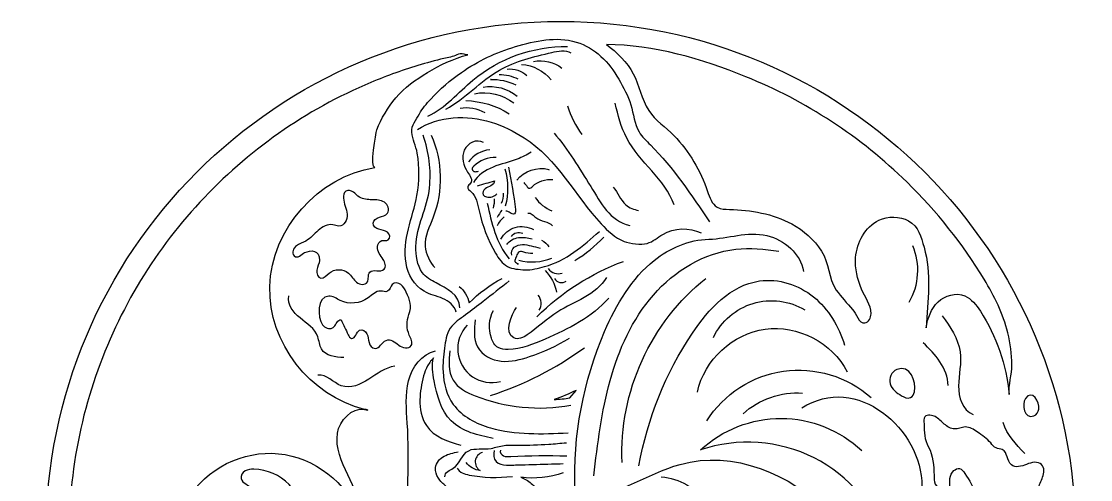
# Model space of a CAD drawing. Extents: x -16.5 to 33.6, y -23.1 to 38.3.
# Drawn here: x -16.5 to 33.6, y 16.8 to 38.3 of the extents above; entities that cross this region are included whole.
import ezdxf

# ---------------------------------------------------------------- set-up
doc = ezdxf.new("R2010")
doc.units = 0
doc.layers.add('LAYER_1', color=7, linetype='CONTINUOUS')

msp = doc.modelspace()

# ---------------------------------------------------------------- linework, layer by layer
at = {"layer": 'LAYER_1', "color": 7}
for points, knots in [([(32.986, 1.641), (32.737, 1.719), (32.465, 1.641), (32.228, 1.531), (31.991, 1.422), (31.766, 1.279), (31.512, 1.218), (31.263, 1.159), (30.994, 1.183), (30.76, 1.287), (30.63, 1.345), (30.51, 1.426), (30.376, 1.474), (30.183, 1.543), (29.977, 1.535), (29.778, 1.498), (29.625, 1.469), (29.431, 1.358), (29.282, 1.372), (29.284, 1.42), (29.307, 1.471), (29.338, 1.52), (29.395, 1.611), (29.48, 1.701), (29.526, 1.774), (29.664, 1.995), (29.79, 2.224), (29.916, 2.452), (30.17, 2.908), (30.408, 3.373), (30.631, 3.846), (31.081, 4.798), (31.468, 5.779), (31.789, 6.782), (32.447, 8.84), (32.824, 10.986), (32.912, 13.145), (32.925, 13.478), (32.932, 13.812), (32.932, 14.145), (32.932, 27.48), (22.122, 38.289), (8.788, 38.289), (-4.547, 38.289), (-15.357, 27.48), (-15.357, 14.145), (-15.357, 13.306), (-15.314, 12.467), (-15.228, 11.632), (-14.945, 8.9), (-14.192, 6.221), (-13.007, 3.742), (-12.428, 2.532), (-11.748, 1.37), (-10.976, 0.272), (-10.592, -0.274), (-10.185, -0.804), (-9.757, -1.316), (-9.654, -1.441), (-9.555, -1.546), (-9.495, -1.692), (-9.417, -1.882), (-9.452, -1.926), (-9.612, -2.058), (-9.858, -2.262), (-10.165, -2.383), (-10.477, -2.442), (-10.882, -2.519), (-11.297, -2.499), (-11.709, -2.479), (-12.205, -2.454), (-12.702, -2.429), (-13.199, -2.405), (-13.433, -2.393), (-13.674, -2.383), (-13.894, -2.461), (-14.265, -2.594), (-14.524, -2.959), (-14.905, -3.058), (-15.148, -3.12), (-15.403, -3.065), (-15.652, -3.035), (-15.828, -3.014), (-16.018, -3.005), (-16.187, -3.065), (-16.196, -3.069), (-16.506, -3.224), (-16.506, -3.174), (-16.506, -3.315), (-16.506, -23.146), (-16.506, -23.146), (-16.506, -23.146), (33.635, -23.146), (33.635, -23.146), (33.635, -23.146), (33.635, 1.467), (33.635, 1.505), (33.635, 1.405), (33.013, 1.633), (32.986, 1.641)], [0, 0, 0, 0, 1, 1, 1, 2, 2, 2, 3, 3, 3, 4, 4, 4, 5, 5, 5, 6, 6, 6, 7, 7, 7, 8, 8, 8, 9, 9, 9, 10, 10, 10, 11, 11, 11, 12, 12, 12, 13, 13, 13, 14, 14, 14, 15, 15, 15, 16, 16, 16, 17, 17, 17, 18, 18, 18, 19, 19, 19, 20, 20, 20, 21, 21, 21, 22, 22, 22, 23, 23, 23, 24, 24, 24, 25, 25, 25, 26, 26, 26, 27, 27, 27, 28, 28, 28, 29, 29, 29, 30, 30, 30, 31, 31, 31, 32, 32, 32, 33, 33, 33, 33]), ([(3.884, 24.665), (3.814, 24.968), (3.535, 25.178), (3.249, 25.301), (2.964, 25.423), (2.653, 25.487), (2.383, 25.642), (1.914, 25.91), (1.625, 26.427), (1.531, 26.959), (1.438, 27.491), (1.518, 28.039), (1.645, 28.564), (1.772, 29.089), (1.946, 29.603), (2.045, 30.134), (2.166, 30.786), (2.169, 31.46), (2.059, 32.114), (2.004, 32.437), (1.828, 32.779), (1.8, 33.096), (1.772, 33.409), (2.025, 33.691), (2.161, 33.95), (2.299, 34.212), (2.493, 34.431), (2.695, 34.65), (3.124, 35.117), (3.605, 35.534), (4.126, 35.896), (4.9, 36.434), (5.762, 36.847), (6.668, 37.109), (7.589, 37.376), (8.564, 37.602), (9.517, 37.321), (10.383, 37.065), (11.066, 36.371), (11.505, 35.581), (11.717, 35.2), (11.962, 34.799), (12.079, 34.378), (12.198, 33.953), (12.234, 33.497), (12.465, 33.111), (12.603, 32.879), (12.802, 32.692), (12.993, 32.501), (14.066, 31.426), (14.927, 30.162), (15.76, 28.892)], [0, 0, 0, 0, 1, 1, 1, 2, 2, 2, 3, 3, 3, 4, 4, 4, 5, 5, 5, 6, 6, 6, 7, 7, 7, 8, 8, 8, 9, 9, 9, 10, 10, 10, 11, 11, 11, 12, 12, 12, 13, 13, 13, 14, 14, 14, 15, 15, 15, 16, 16, 16, 17, 17, 17, 17]), ([(2.554, 33.85), (3.376, 34.229), (3.973, 34.958), (4.67, 35.538), (5.902, 36.562), (7.505, 37.13), (9.107, 37.111)], [0, 0, 0, 0, 1, 1, 1, 2, 2, 2, 2]), ([(22.89, 25.741), (23.051, 25.352), (23.339, 25.031), (23.34, 24.591), (23.341, 24.402), (23.229, 24.197), (23.044, 24.159), (22.779, 24.105), (22.621, 24.624), (22.475, 24.793), (22.215, 25.091), (21.928, 25.368), (21.709, 25.7), (21.324, 26.285), (21.387, 26.951), (21.015, 27.528), (20.67, 28.062), (20.177, 28.495), (19.621, 28.798), (18.735, 29.28), (17.709, 29.452), (16.7, 29.478), (16.503, 29.483), (16.296, 29.486), (16.125, 29.584), (15.868, 29.731), (15.768, 30.044), (15.671, 30.325), (15.341, 31.285), (14.811, 32.202), (14.104, 32.934), (13.713, 33.34), (13.226, 33.623), (12.912, 34.115), (12.573, 34.646), (12.478, 35.285), (12.188, 35.839), (11.917, 36.358), (11.409, 36.867), (10.933, 37.2), (13.135, 37.212), (15.431, 36.517), (17.461, 35.699), (20.275, 34.566), (22.858, 32.874), (25.026, 30.753), (26.415, 29.395), (27.632, 27.863), (28.643, 26.204), (29.132, 25.4), (29.529, 24.61), (29.754, 23.691), (29.874, 23.201), (29.938, 22.698), (29.944, 22.194), (29.951, 21.749), (29.775, 21.238), (29.817, 20.81), (29.682, 22.191), (29.214, 23.538), (28.464, 24.705), (28.276, 24.997), (28.054, 25.292), (27.733, 25.427), (27.317, 25.602), (26.811, 25.453), (26.484, 25.141), (26.157, 24.829), (25.987, 24.382), (25.919, 23.935), (25.994, 25.185), (26.183, 26.481), (25.823, 27.706), (25.68, 28.19), (25.571, 28.692), (25.097, 28.943), (24.675, 29.167), (24.137, 29.179), (23.707, 28.97), (23.059, 28.657), (22.668, 27.939), (22.617, 27.221), (22.581, 26.714), (22.696, 26.208), (22.89, 25.741)], [0, 0, 0, 0, 1, 1, 1, 2, 2, 2, 3, 3, 3, 4, 4, 4, 5, 5, 5, 6, 6, 6, 7, 7, 7, 8, 8, 8, 9, 9, 9, 10, 10, 10, 11, 11, 11, 12, 12, 12, 13, 13, 13, 14, 14, 14, 15, 15, 15, 16, 16, 16, 17, 17, 17, 18, 18, 18, 19, 19, 19, 20, 20, 20, 21, 21, 21, 22, 22, 22, 23, 23, 23, 24, 24, 24, 25, 25, 25, 26, 26, 26, 27, 27, 27, 28, 28, 28, 28]), ([(1.051, 34.703), (0.704, 34.268), (0.354, 33.731), (0.163, 33.206), (0.113, 33.067), (-0.168, 31.405), (0.067, 31.441), (-2.592, 31.03), (-4.777, 28.553), (-4.855, 25.864), (-4.931, 23.226), (-2.968, 20.735), (-0.41, 20.109), (-0.36, 20.102), (-0.31, 20.091), (-0.261, 20.075), (-0.311, 20.085), (-0.36, 20.097), (-0.41, 20.109), (-1.007, 20.191), (-1.591, 19.608), (-1.684, 18.987), (-1.784, 18.314), (-1.49, 17.652), (-1.197, 17.038), (-0.904, 16.424), (-0.596, 15.772), (-0.668, 15.096), (-1.24, 16.676), (-2.769, 17.866), (-4.441, 18.031), (-6.114, 18.197), (-7.846, 17.331), (-8.717, 15.893), (-9.585, 14.46), (-9.545, 12.562), (-8.655, 11.149), (-9.001, 11.54), (-9.115, 12.044), (-9.479, 12.444), (-9.854, 12.856), (-10.295, 13.211), (-10.775, 13.493), (-11.059, 13.66), (-11.434, 13.797), (-11.698, 13.601), (-11.866, 13.476), (-11.928, 13.256), (-11.964, 13.05), (-12.051, 12.55), (-12.043, 12.034), (-11.948, 11.536), (-11.9, 11.287), (-11.829, 11.043), (-11.74, 10.805), (-11.718, 10.747), (-11.56, 10.22), (-11.568, 10.222), (-11.712, 10.256), (-11.747, 10.397), (-11.871, 10.438), (-11.988, 10.476), (-12.158, 10.407), (-12.24, 10.324), (-12.406, 10.157), (-12.383, 9.886), (-12.348, 9.652), (-12.212, 8.736), (-12.077, 7.819), (-11.941, 6.902), (-12.128, 6.946), (-12.316, 6.99), (-12.504, 7.034), (-12.588, 6.457), (-12.563, 5.864), (-12.432, 5.296), (-13.46, 6.303), (-13.493, 7.973), (-13.789, 9.314), (-14.138, 10.899), (-14.277, 12.524), (-14.277, 14.145), (-14.277, 14.784), (-14.251, 15.422), (-14.199, 16.059), (-14.059, 17.756), (-13.732, 19.437), (-13.222, 21.062), (-12.725, 22.646), (-12.055, 24.175), (-11.228, 25.614), (-10.411, 27.037), (-9.442, 28.372), (-8.343, 29.59), (-7.246, 30.806), (-6.02, 31.905), (-4.693, 32.862), (-3.356, 33.827), (-1.916, 34.648), (-0.404, 35.305), (0.36, 35.638), (1.143, 35.929), (1.939, 36.176), (2.341, 36.301), (2.746, 36.415), (3.154, 36.517), (3.357, 36.568), (3.574, 36.597), (3.772, 36.663), (3.876, 36.697), (3.96, 36.755), (4.073, 36.77), (4.173, 36.783), (4.347, 36.707), (4.425, 36.73), (3.761, 36.534), (3.123, 36.251), (2.533, 35.891), (1.986, 35.557), (1.456, 35.211), (1.051, 34.703)], [0, 0, 0, 0, 1, 1, 1, 2, 2, 2, 3, 3, 3, 4, 4, 4, 5, 5, 5, 6, 6, 6, 7, 7, 7, 8, 8, 8, 9, 9, 9, 10, 10, 10, 11, 11, 11, 12, 12, 12, 13, 13, 13, 14, 14, 14, 15, 15, 15, 16, 16, 16, 17, 17, 17, 18, 18, 18, 19, 19, 19, 20, 20, 20, 21, 21, 21, 22, 22, 22, 23, 23, 23, 24, 24, 24, 25, 25, 25, 26, 26, 26, 27, 27, 27, 28, 28, 28, 29, 29, 29, 30, 30, 30, 31, 31, 31, 32, 32, 32, 33, 33, 33, 34, 34, 34, 35, 35, 35, 36, 36, 36, 37, 37, 37, 38, 38, 38, 39, 39, 39, 40, 40, 40, 40]), ([(3.402, 34.175), (4.312, 34.679), (5.016, 35.496), (5.92, 36.011), (6.67, 36.438), (7.524, 36.638), (8.365, 36.832), (8.664, 36.901), (8.998, 36.966), (9.262, 36.811)], [0, 0, 0, 0, 1, 1, 1, 2, 2, 2, 3, 3, 3, 3]), ([(5.549, 35.557), (5.532, 35.561), (5.515, 35.565), (5.498, 35.569), (5.904, 35.581), (6.313, 35.493), (6.679, 35.314)], [0, 0, 0, 0, 1, 1, 1, 2, 2, 2, 2]), ([(14.101, 29.686), (13.681, 30.902), (12.48, 31.681), (11.882, 32.82), (11.614, 33.329), (11.476, 33.894), (11.34, 34.453)], [0, 0, 0, 0, 1, 1, 1, 2, 2, 2, 2]), ([(2.069, 33.219), (3.071, 33.867), (4.377, 33.921), (5.518, 33.57), (6.068, 33.401), (6.587, 33.144), (7.072, 32.836), (8.632, 31.844), (9.451, 30.113), (10.686, 28.797), (10.989, 28.475), (11.333, 28.139), (11.754, 27.979), (12.048, 27.867), (12.545, 27.802), (12.841, 27.888), (13.112, 27.966), (13.33, 28.164), (13.574, 28.307), (14.115, 28.622), (14.813, 28.649), (15.377, 28.376)], [0, 0, 0, 0, 1, 1, 1, 2, 2, 2, 3, 3, 3, 4, 4, 4, 5, 5, 5, 6, 6, 6, 7, 7, 7, 7]), ([(4.063, 24.859), (4.045, 25.496), (3.436, 25.774), (2.95, 26.035), (2.709, 26.163), (2.454, 26.29), (2.296, 26.516), (2.051, 26.865), (1.981, 27.329), (1.991, 27.746), (2.014, 28.699), (2.538, 29.549), (2.633, 30.489), (2.716, 31.32), (2.612, 32.165), (2.337, 32.953)], [0, 0, 0, 0, 1, 1, 1, 2, 2, 2, 3, 3, 3, 4, 4, 4, 5, 5, 5, 5]), ([(2.713, 32.962), (3.241, 31.757), (3.276, 30.344), (2.808, 29.114), (2.64, 28.674), (2.394, 28.227), (2.431, 27.74), (2.456, 27.427), (2.655, 26.956), (2.888, 26.75)], [0, 0, 0, 0, 1, 1, 1, 2, 2, 2, 3, 3, 3, 3]), ([(5.167, 32.62), (4.847, 32.794), (4.413, 32.59), (4.266, 32.257), (4.119, 31.925), (4.213, 31.523), (4.422, 31.225), (4.533, 31.066), (4.68, 30.856), (4.561, 30.702), (4.518, 30.646), (4.444, 30.609), (4.428, 30.54), (4.407, 30.448), (4.502, 30.376), (4.573, 30.314), (4.823, 30.096), (4.885, 29.741), (4.956, 29.417), (5.109, 28.718), (5.372, 28.043), (5.733, 27.424), (5.874, 27.181), (6.041, 26.937), (6.289, 26.805), (6.528, 26.677), (6.843, 26.664), (7.108, 26.648), (7.404, 26.631), (7.741, 26.722), (8.024, 26.799), (9.032, 27.077), (9.845, 27.755), (10.598, 28.449)], [0, 0, 0, 0, 1, 1, 1, 2, 2, 2, 3, 3, 3, 4, 4, 4, 5, 5, 5, 6, 6, 6, 7, 7, 7, 8, 8, 8, 9, 9, 9, 10, 10, 10, 11, 11, 11, 11]), ([(8.473, 33.055), (9.138, 32.289), (9.656, 31.412), (10.192, 30.555), (10.674, 29.786), (11.06, 28.945), (12.033, 28.732)], [0, 0, 0, 0, 1, 1, 1, 2, 2, 2, 2]), ([(7.405, 32.166), (7.196, 32.033), (6.974, 31.922), (6.744, 31.834), (6.373, 31.692), (5.98, 31.612), (5.612, 31.463), (5.243, 31.315), (4.887, 31.084), (4.702, 30.733)], [0, 0, 0, 0, 1, 1, 1, 2, 2, 2, 3, 3, 3, 3]), ([(5.763, 31.91), (5.375, 31.925), (4.984, 31.774), (4.708, 31.501), (4.669, 31.462), (4.629, 31.414), (4.634, 31.359), (4.639, 31.3), (4.697, 31.257), (4.755, 31.248), (4.814, 31.239), (4.873, 31.255), (4.93, 31.272)], [0, 0, 0, 0, 1, 1, 1, 2, 2, 2, 3, 3, 3, 4, 4, 4, 4]), ([(6.343, 31.454), (6.47, 30.797), (6.578, 30.137), (6.667, 29.474), (6.677, 29.402), (6.68, 29.314), (6.619, 29.274), (6.555, 29.232), (6.471, 29.276), (6.411, 29.322), (6.35, 29.368), (6.276, 29.421), (6.205, 29.394)], [0, 0, 0, 0, 1, 1, 1, 2, 2, 2, 3, 3, 3, 4, 4, 4, 4]), ([(6.726, 30.852), (7.074, 31.287), (7.684, 31.492), (8.224, 31.355), (8.225, 31.351), (8.23, 31.321), (8.231, 31.317)], [0, 0, 0, 0, 1, 1, 1, 2, 2, 2, 2]), ([(4.879, 30.583), (5.149, 30.662), (5.418, 30.741), (5.687, 30.82), (5.682, 30.718), (5.597, 30.637), (5.508, 30.587), (5.419, 30.537), (5.318, 30.505), (5.239, 30.44), (5.159, 30.375), (5.106, 30.26), (5.154, 30.169), (5.184, 30.112), (5.246, 30.079), (5.308, 30.062), (5.482, 30.014), (5.679, 30.075), (5.796, 30.211)], [0, 0, 0, 0, 1, 1, 1, 2, 2, 2, 3, 3, 3, 4, 4, 4, 5, 5, 5, 6, 6, 6, 6]), ([(7.049, 30.747), (7.105, 30.678), (7.161, 30.61), (7.216, 30.541), (7.237, 30.515), (7.26, 30.488), (7.292, 30.478), (7.355, 30.458), (7.415, 30.511), (7.463, 30.557), (7.716, 30.794), (8.073, 30.915), (8.418, 30.882)], [0, 0, 0, 0, 1, 1, 1, 2, 2, 2, 3, 3, 3, 4, 4, 4, 4]), ([(-3.228, 27.453), (-3.366, 27.388), (-3.538, 27.142), (-3.717, 27.305), (-3.868, 27.441), (-3.738, 27.68), (-3.609, 27.776), (-3.477, 27.876), (-3.311, 27.918), (-3.166, 27.998), (-2.942, 28.122), (-2.777, 28.327), (-2.586, 28.497), (-2.394, 28.666), (-2.144, 28.807), (-1.893, 28.756), (-1.803, 28.738), (-1.716, 28.695), (-1.623, 28.693), (-1.366, 28.687), (-1.211, 28.997), (-1.232, 29.254), (-1.254, 29.511), (-1.381, 29.749), (-1.405, 30.005), (-1.417, 30.129), (-1.393, 30.272), (-1.289, 30.338), (-1.183, 30.406), (-1.04, 30.365), (-0.938, 30.292), (-0.836, 30.219), (-0.755, 30.117), (-0.649, 30.05), (-0.48, 29.943), (-0.268, 29.937), (-0.067, 29.933), (0.134, 29.93), (0.346, 29.923), (0.515, 29.816), (0.685, 29.709), (0.783, 29.462), (0.664, 29.301), (0.578, 29.184), (0.421, 29.154), (0.282, 29.112), (0.144, 29.07), (-0.009, 28.979), (-0.015, 28.834), (-0.021, 28.692), (0.122, 28.587), (0.258, 28.545), (0.395, 28.504), (0.546, 28.493), (0.662, 28.41), (0.777, 28.326), (0.821, 28.123), (0.698, 28.05), (0.61, 27.998), (0.496, 28.044), (0.396, 28.019), (0.275, 27.989), (0.201, 27.858), (0.197, 27.733), (0.189, 27.508), (0.339, 27.318), (0.454, 27.138), (0.544, 26.996), (0.623, 26.796), (0.506, 26.675), (0.339, 26.502), (-0.017, 26.714), (-0.172, 26.531), (-0.274, 26.412), (-0.2, 26.217), (-0.278, 26.082), (-0.374, 25.915), (-0.635, 25.944), (-0.783, 26.065), (-0.932, 26.187), (-1.022, 26.368), (-1.168, 26.493), (-1.418, 26.708), (-1.828, 26.706), (-2.077, 26.489), (-2.193, 26.388), (-2.305, 26.237), (-2.457, 26.26), (-2.612, 26.284), (-2.675, 26.481), (-2.648, 26.635), (-2.62, 26.789), (-2.537, 26.931), (-2.529, 27.087), (-2.502, 27.589), (-2.931, 27.593), (-3.228, 27.453)], [0, 0, 0, 0, 1, 1, 1, 2, 2, 2, 3, 3, 3, 4, 4, 4, 5, 5, 5, 6, 6, 6, 7, 7, 7, 8, 8, 8, 9, 9, 9, 10, 10, 10, 11, 11, 11, 12, 12, 12, 13, 13, 13, 14, 14, 14, 15, 15, 15, 16, 16, 16, 17, 17, 17, 18, 18, 18, 19, 19, 19, 20, 20, 20, 21, 21, 21, 22, 22, 22, 23, 23, 23, 24, 24, 24, 25, 25, 25, 26, 26, 26, 27, 27, 27, 28, 28, 28, 29, 29, 29, 30, 30, 30, 31, 31, 31, 32, 32, 32, 32]), ([(11.244, 30.516), (11.494, 30.281), (11.563, 29.926), (11.835, 29.699), (12.006, 29.556), (12.218, 29.463), (12.439, 29.435)], [0, 0, 0, 0, 1, 1, 1, 2, 2, 2, 2]), ([(7.244, 29.309), (7.318, 29.321), (7.392, 29.287), (7.451, 29.242), (7.51, 29.196), (7.559, 29.139), (7.617, 29.093), (7.85, 28.912), (8.208, 28.929), (8.405, 28.71)], [0, 0, 0, 0, 1, 1, 1, 2, 2, 2, 3, 3, 3, 3]), ([(5.977, 28.081), (6.115, 28.344), (6.363, 28.548), (6.648, 28.632), (6.933, 28.716), (7.252, 28.68), (7.511, 28.533)], [0, 0, 0, 0, 1, 1, 1, 2, 2, 2, 2]), ([(6.266, 27.838), (6.378, 28.024), (6.593, 28.129), (6.808, 28.157), (7.024, 28.185), (7.241, 28.148), (7.455, 28.107)], [0, 0, 0, 0, 1, 1, 1, 2, 2, 2, 2]), ([(9.451, 16.34), (9.363, 18.881), (9.845, 21.441), (10.847, 23.764), (11.392, 25.026), (12.113, 26.247), (13.173, 27.092), (13.889, 27.662), (14.803, 28.063), (15.728, 28.082), (16.641, 28.1), (17.515, 28.475), (18.453, 28.251), (19.279, 28.054), (20.039, 27.411), (20.172, 26.572)], [0, 0, 0, 0, 1, 1, 1, 2, 2, 2, 3, 3, 3, 4, 4, 4, 5, 5, 5, 5]), ([(6.495, 27.331), (6.449, 27.461), (6.505, 27.613), (6.608, 27.704), (6.712, 27.795), (6.854, 27.831), (6.992, 27.832), (7.13, 27.833), (7.266, 27.8), (7.4, 27.768), (7.54, 27.735), (7.68, 27.702), (7.82, 27.668)], [0, 0, 0, 0, 1, 1, 1, 2, 2, 2, 3, 3, 3, 4, 4, 4, 4]), ([(10.337, 16.997), (10.518, 18.496), (10.701, 20.001), (11.103, 21.456), (11.505, 22.911), (12.138, 24.325), (13.13, 25.464), (14.122, 26.602), (15.499, 27.446), (16.999, 27.609), (17.668, 27.682), (18.345, 27.621), (19.011, 27.52)], [0, 0, 0, 0, 1, 1, 1, 2, 2, 2, 3, 3, 3, 4, 4, 4, 4]), ([(7.472, 27.405), (7.331, 27.405), (7.189, 27.429), (7.055, 27.476), (6.986, 27.5), (6.908, 27.531), (6.842, 27.498), (6.785, 27.471), (6.758, 27.407), (6.735, 27.349), (6.706, 27.277), (6.678, 27.205), (6.65, 27.133), (6.639, 27.104), (6.627, 27.073), (6.636, 27.043), (6.657, 26.975), (6.766, 26.967), (6.784, 26.898)], [0, 0, 0, 0, 1, 1, 1, 2, 2, 2, 3, 3, 3, 4, 4, 4, 5, 5, 5, 6, 6, 6, 6]), ([(6.373, 26.127), (5.967, 25.808), (5.56, 25.489), (5.154, 25.17), (4.879, 24.955), (4.605, 24.739), (4.321, 24.537), (4.062, 24.352), (3.788, 24.171), (3.609, 23.907), (3.418, 23.626), (3.381, 23.302), (3.334, 22.974), (3.283, 22.608), (3.25, 22.238), (3.268, 21.868), (3.294, 21.327), (3.434, 20.78), (3.75, 20.34), (4.158, 19.772), (4.819, 19.435), (5.492, 19.242), (6.665, 18.906), (7.909, 18.953), (9.129, 19.003)], [0, 0, 0, 0, 1, 1, 1, 2, 2, 2, 3, 3, 3, 4, 4, 4, 5, 5, 5, 6, 6, 6, 7, 7, 7, 8, 8, 8, 8]), ([(4.025, 25.869), (4.263, 25.673), (4.43, 25.395), (4.491, 25.093), (4.945, 25.552), (5.469, 25.941), (6.04, 26.241)], [0, 0, 0, 0, 1, 1, 1, 2, 2, 2, 2]), ([(10.927, 26.295), (10.692, 25.886), (10.301, 25.588), (9.891, 25.351), (9.482, 25.114), (9.044, 24.927), (8.645, 24.674), (8.141, 24.354), (7.707, 23.936), (7.215, 23.598), (7.029, 23.471), (6.788, 23.352), (6.588, 23.455), (6.086, 23.712), (6.498, 24.563), (6.712, 24.876)], [0, 0, 0, 0, 1, 1, 1, 2, 2, 2, 3, 3, 3, 4, 4, 4, 5, 5, 5, 5]), ([(8.498, 26.233), (8.553, 26.144), (8.646, 26.08), (8.748, 26.059), (8.851, 26.038), (8.961, 26.062), (9.046, 26.123)], [0, 0, 0, 0, 1, 1, 1, 2, 2, 2, 2]), ([(12.456, 17.46), (12.849, 19.675), (13.708, 21.806), (14.96, 23.675), (15.723, 24.813), (16.752, 25.925), (18.107, 26.124), (19.004, 26.256), (19.939, 25.948), (20.644, 25.377), (21.349, 24.807), (21.833, 23.991), (22.091, 23.122)], [0, 0, 0, 0, 1, 1, 1, 2, 2, 2, 3, 3, 3, 4, 4, 4, 4]), ([(-1.921, 23.925), (-2.071, 23.854), (-2.278, 23.933), (-2.379, 24.074), (-2.627, 24.422), (-2.667, 25.383), (-2.091, 25.413), (-1.896, 25.423), (-1.726, 25.295), (-1.551, 25.211), (-1.138, 25.013), (-0.619, 25.06), (-0.249, 25.329), (-0.063, 25.465), (0.115, 25.661), (0.345, 25.651), (0.454, 25.646), (0.57, 25.594), (0.667, 25.645), (0.784, 25.705), (0.794, 25.871), (0.887, 25.963), (0.99, 26.066), (1.171, 26.045), (1.287, 25.958), (1.404, 25.871), (1.471, 25.736), (1.535, 25.605), (1.725, 25.215), (1.813, 24.951), (1.667, 24.552), (1.552, 24.24), (1.548, 23.893), (1.686, 23.586), (1.757, 23.429), (1.861, 23.246), (1.772, 23.098), (1.658, 22.909), (1.364, 22.99), (1.187, 23.121), (1.01, 23.253), (0.802, 23.424), (0.596, 23.343), (0.39, 23.263), (0.299, 22.956), (0.078, 22.959), (-0.064, 22.961), (-0.166, 23.102), (-0.204, 23.24), (-0.241, 23.377), (-0.24, 23.525), (-0.3, 23.654), (-0.36, 23.784), (-0.517, 23.888), (-0.643, 23.822), (-0.812, 23.733), (-0.832, 23.403), (-1.02, 23.435), (-1.102, 23.448), (-1.149, 23.532), (-1.184, 23.607), (-1.295, 23.84), (-1.406, 24.074), (-1.516, 24.308), (-1.684, 24.328), (-1.733, 24.083), (-1.857, 23.968), (-1.877, 23.95), (-1.898, 23.935), (-1.921, 23.925)], [0, 0, 0, 0, 1, 1, 1, 2, 2, 2, 3, 3, 3, 4, 4, 4, 5, 5, 5, 6, 6, 6, 7, 7, 7, 8, 8, 8, 9, 9, 9, 10, 10, 10, 11, 11, 11, 12, 12, 12, 13, 13, 13, 14, 14, 14, 15, 15, 15, 16, 16, 16, 17, 17, 17, 18, 18, 18, 19, 19, 19, 20, 20, 20, 21, 21, 21, 22, 22, 22, 23, 23, 23, 23]), ([(-1.379, 22.534), (-1.774, 22.547), (-2.238, 22.599), (-2.435, 22.942), (-2.534, 23.114), (-2.539, 23.323), (-2.606, 23.509), (-2.744, 23.895), (-3.117, 24.134), (-3.434, 24.392), (-3.752, 24.65), (-4.057, 25.026), (-3.971, 25.426)], [0, 0, 0, 0, 1, 1, 1, 2, 2, 2, 3, 3, 3, 4, 4, 4, 4]), ([(11.043, 25.319), (10.246, 24.43), (9.15, 23.871), (8.054, 23.399), (7.501, 23.16), (6.927, 22.936), (6.325, 22.916), (6.162, 22.911), (5.99, 22.923), (5.849, 23.006), (5.692, 23.099), (5.595, 23.268), (5.534, 23.44), (5.383, 23.864), (5.42, 24.351), (5.632, 24.748)], [0, 0, 0, 0, 1, 1, 1, 2, 2, 2, 3, 3, 3, 4, 4, 4, 5, 5, 5, 5]), ([(15.948, 23.479), (16.308, 24.239), (17.001, 24.834), (17.807, 25.076), (18.612, 25.318), (19.518, 25.203), (20.238, 24.768)], [0, 0, 0, 0, 1, 1, 1, 2, 2, 2, 2]), ([(4.78, 24.298), (4.728, 23.872), (4.685, 23.415), (4.887, 23.037), (5.099, 22.639), (5.55, 22.411), (5.999, 22.366), (6.447, 22.322), (6.896, 22.436), (7.323, 22.58), (7.978, 22.8), (8.608, 23.093), (9.199, 23.452)], [0, 0, 0, 0, 1, 1, 1, 2, 2, 2, 3, 3, 3, 4, 4, 4, 4]), ([(15.198, 20.919), (15.519, 22.424), (16.85, 23.658), (18.375, 23.865), (19.899, 24.072), (21.511, 23.237), (22.221, 21.873)], [0, 0, 0, 0, 1, 1, 1, 2, 2, 2, 2]), ([(26.673, 24.492), (27.046, 23.975), (27.429, 23.431), (27.517, 22.8), (27.59, 22.272), (27.447, 21.739), (27.441, 21.206), (27.435, 20.672), (27.628, 20.067), (28.12, 19.861)], [0, 0, 0, 0, 1, 1, 1, 2, 2, 2, 3, 3, 3, 3]), ([(4.405, 24.057), (4.083, 23.727), (3.917, 23.252), (3.962, 22.793), (4.007, 22.334), (4.264, 21.901), (4.644, 21.64), (5.025, 21.38), (5.522, 21.297), (5.966, 21.42)], [0, 0, 0, 0, 1, 1, 1, 2, 2, 2, 3, 3, 3, 3]), ([(26.95, 21.226), (26.951, 21.624), (26.793, 22.01), (26.57, 22.34), (26.348, 22.67), (26.063, 22.951), (25.779, 23.231)], [0, 0, 0, 0, 1, 1, 1, 2, 2, 2, 2]), ([(-0.759, -0.192), (-1.874, 0.032), (-2.818, 0.67), (-3.137, 1.814), (-3.225, 2.13), (-3.252, 2.483), (-3.097, 2.771), (-3.007, 2.94), (-2.862, 3.072), (-2.757, 3.233), (-2.454, 3.698), (-2.605, 4.193), (-2.528, 4.698), (-2.436, 5.297), (-2.212, 5.865), (-2.001, 6.43), (-1.567, 7.592), (-1.176, 8.771), (-0.829, 9.963), (-0.653, 10.565), (-0.489, 11.17), (-0.336, 11.779), (-0.196, 12.337), (-0.116, 12.931), (0.086, 13.473), (0.235, 13.872), (0.472, 14.249), (0.819, 14.496), (0.918, 14.566), (1.024, 14.625), (1.116, 14.703), (1.668, 15.172), (1.589, 16.155), (1.616, 16.804), (1.654, 17.691), (1.646, 18.58), (1.591, 19.465), (1.55, 20.128), (1.484, 20.804), (1.65, 21.446), (1.815, 22.089), (2.27, 22.705), (2.917, 22.85)], [0, 0, 0, 0, 1, 1, 1, 2, 2, 2, 3, 3, 3, 4, 4, 4, 5, 5, 5, 6, 6, 6, 7, 7, 7, 8, 8, 8, 9, 9, 9, 10, 10, 10, 11, 11, 11, 12, 12, 12, 13, 13, 13, 14, 14, 14, 14]), ([(3.584, 22.855), (3.538, 22.388), (3.5, 21.885), (3.739, 21.482), (3.958, 21.111), (4.369, 20.902), (4.77, 20.743), (6.188, 20.184), (7.763, 20.03), (9.262, 20.304)], [0, 0, 0, 0, 1, 1, 1, 2, 2, 2, 3, 3, 3, 3]), ([(1.007, 22.128), (0.552, 22.069), (0.173, 21.767), (-0.214, 21.519), (-0.6, 21.271), (-1.075, 21.064), (-1.508, 21.218), (-1.891, 21.354), (-2.194, 21.759), (-2.599, 21.717)], [0, 0, 0, 0, 1, 1, 1, 2, 2, 2, 3, 3, 3, 3]), ([(5.62, 18.745), (5.267, 18.818), (4.912, 18.892), (4.573, 19.015), (4.234, 19.138), (3.909, 19.314), (3.654, 19.569), (3.162, 20.057), (2.983, 20.771), (2.85, 21.451), (2.78, 21.808), (2.719, 22.182), (2.823, 22.53), (2.807, 22.479), (2.719, 22.409), (2.686, 22.364), (2.634, 22.293), (2.587, 22.219), (2.545, 22.143), (2.464, 21.998), (2.397, 21.845), (2.356, 21.685), (2.263, 21.317), (2.192, 20.931), (2.183, 20.551), (2.174, 20.133), (2.254, 19.701), (2.485, 19.351), (2.856, 18.79), (3.497, 18.608), (4.108, 18.434)], [0, 0, 0, 0, 1, 1, 1, 2, 2, 2, 3, 3, 3, 4, 4, 4, 5, 5, 5, 6, 6, 6, 7, 7, 7, 8, 8, 8, 9, 9, 9, 10, 10, 10, 10]), ([(15.635, 19.573), (16.422, 20.82), (17.773, 21.694), (19.233, 21.901), (20.693, 22.108), (22.235, 21.644), (23.337, 20.664)], [0, 0, 0, 0, 1, 1, 1, 2, 2, 2, 2]), ([(25.377, 20.936), (25.352, 20.823), (25.297, 20.706), (25.192, 20.657), (25.055, 20.594), (24.898, 20.671), (24.769, 20.748), (24.542, 20.886), (24.303, 21.054), (24.232, 21.31), (24.161, 21.567), (24.303, 21.865), (24.547, 21.971), (25.158, 22.237), (25.48, 21.404), (25.377, 20.936)], [0, 0, 0, 0, 1, 1, 1, 2, 2, 2, 3, 3, 3, 4, 4, 4, 5, 5, 5, 5]), ([(20.093, 20.173), (22.639, 21.833), (25.751, 19.186), (25.721, 16.504), (25.713, 15.813), (25.538, 15.094), (25.781, 14.447), (25.899, 14.135), (26.104, 13.866), (26.225, 13.557), (26.364, 13.204), (26.261, 13.017), (26.263, 12.681), (26.268, 11.999), (26.536, 11.354), (26.605, 10.679), (26.689, 9.861), (26.774, 9.042), (26.858, 8.224), (26.938, 7.446), (26.942, 6.692), (27.145, 5.944), (27.373, 5.098), (27.446, 4.219), (27.48, 3.346), (27.538, 1.834), (27.344, 0.125), (27.885, -1.303), (28.45, -2.794), (28.713, -4.374), (29.054, -5.925), (29.445, -7.707), (29.964, -9.515), (31.076, -10.961)], [0, 0, 0, 0, 1, 1, 1, 2, 2, 2, 3, 3, 3, 4, 4, 4, 5, 5, 5, 6, 6, 6, 7, 7, 7, 8, 8, 8, 9, 9, 9, 10, 10, 10, 11, 11, 11, 11]), ([(30.578, 20.616), (30.893, 21.079), (31.253, 20.454), (31.208, 20.117), (31.189, 19.98), (31.105, 19.844), (30.974, 19.799), (30.523, 19.646), (30.389, 20.339), (30.578, 20.616)], [0, 0, 0, 0, 1, 1, 1, 2, 2, 2, 3, 3, 3, 3]), ([(9.218, 20.645), (8.977, 20.599), (8.731, 20.582), (8.486, 20.565), (8.834, 20.691), (9.176, 20.836), (9.509, 20.999), (9.509, 20.999), (9.218, 20.645), (9.218, 20.645)], [0, 0, 0, 0, 1, 1, 1, 2, 2, 2, 3, 3, 3, 3]), ([(24.129, 13.777), (23.574, 15.517), (22.297, 17.013), (20.667, 17.835), (19.037, 18.658), (17.075, 18.796), (15.346, 18.21), (16.362, 19.152), (17.743, 19.69), (19.128, 19.685), (20.514, 19.679), (21.891, 19.131), (22.9, 18.181)], [0, 0, 0, 0, 1, 1, 1, 2, 2, 2, 3, 3, 3, 4, 4, 4, 4]), ([(27.416, 11.149), (27.286, 11.065), (27.1, 11.133), (27.01, 11.259), (26.919, 11.385), (26.903, 11.548), (26.9, 11.703), (26.894, 12.064), (26.952, 12.423), (27.009, 12.781), (27.041, 12.985), (27.077, 13.198), (27.202, 13.364), (27.408, 13.64), (27.843, 13.772), (27.872, 14.115), (27.885, 14.257), (27.853, 14.458), (27.991, 14.49), (28.043, 14.501), (28.097, 14.477), (28.15, 14.482), (28.283, 14.495), (28.327, 14.666), (28.326, 14.799), (28.323, 15.235), (28.264, 15.653), (28.22, 16.085), (28.18, 16.469), (27.939, 16.78), (27.735, 17.106), (27.675, 17.203), (27.602, 17.307), (27.491, 17.33), (27.396, 17.349), (27.3, 17.302), (27.228, 17.238), (27.123, 17.143), (27.055, 17.009), (27.041, 16.868), (27.024, 16.692), (27.076, 16.478), (26.941, 16.363), (26.86, 16.294), (26.737, 16.294), (26.64, 16.337), (26.519, 16.389), (26.408, 16.491), (26.35, 16.609), (26.289, 16.734), (26.294, 16.88), (26.293, 17.019), (26.289, 17.454), (26.25, 17.96), (26.034, 18.337), (25.833, 18.689), (25.84, 19.046), (25.829, 19.436), (25.825, 19.543), (25.785, 19.679), (25.868, 19.765), (25.98, 19.881), (26.22, 19.828), (26.343, 19.766), (26.507, 19.683), (26.635, 19.544), (26.773, 19.422), (26.912, 19.301), (27.077, 19.191), (27.262, 19.19), (27.428, 19.189), (27.585, 19.277), (27.751, 19.282), (27.962, 19.289), (28.153, 19.165), (28.327, 19.046), (28.55, 18.894), (28.775, 18.74), (28.95, 18.534), (29.025, 18.446), (29.095, 18.345), (29.202, 18.299), (29.294, 18.258), (29.402, 18.265), (29.493, 18.221), (29.748, 18.099), (29.703, 17.693), (29.919, 17.511), (30.111, 17.35), (30.399, 17.439), (30.632, 17.531), (30.864, 17.623), (31.162, 17.697), (31.338, 17.519), (31.482, 17.373), (31.459, 17.131), (31.386, 16.938), (31.314, 16.746), (31.201, 16.561), (31.196, 16.356), (31.194, 16.245), (31.222, 16.128), (31.173, 16.028), (31.094, 15.868), (30.868, 15.856), (30.696, 15.902), (30.523, 15.949), (30.346, 16.032), (30.174, 15.982), (30.154, 15.827), (30.243, 15.679), (30.342, 15.557), (30.44, 15.436), (30.556, 15.322), (30.608, 15.174), (30.746, 14.782), (30.203, 14.786), (30.349, 14.435), (30.411, 14.286), (30.472, 14.137), (30.534, 13.987), (30.551, 13.948), (30.567, 13.907), (30.563, 13.865), (30.559, 13.823), (30.528, 13.78), (30.485, 13.779), (30.452, 13.778), (30.422, 13.802), (30.389, 13.803), (30.321, 13.803), (30.29, 13.713), (30.228, 13.686), (30.184, 13.666), (30.13, 13.684), (30.094, 13.716), (30.059, 13.749), (30.038, 13.794), (30.019, 13.839), (29.82, 14.308), (29.924, 14.736), (29.847, 15.215), (29.785, 15.603), (29.549, 15.939), (29.32, 16.258), (29.254, 16.351), (29.18, 16.449), (29.07, 16.479), (28.896, 16.526), (28.722, 16.367), (28.68, 16.191), (28.639, 16.015), (28.689, 15.833), (28.729, 15.657), (28.862, 15.072), (28.881, 14.461), (28.785, 13.868), (28.747, 13.636), (28.758, 13.397), (28.678, 13.175), (28.59, 12.931), (28.449, 12.71), (28.309, 12.492), (28.054, 12.094), (27.799, 11.696), (27.544, 11.298), (27.508, 11.243), (27.471, 11.185), (27.416, 11.149)], [0, 0, 0, 0, 1, 1, 1, 2, 2, 2, 3, 3, 3, 4, 4, 4, 5, 5, 5, 6, 6, 6, 7, 7, 7, 8, 8, 8, 9, 9, 9, 10, 10, 10, 11, 11, 11, 12, 12, 12, 13, 13, 13, 14, 14, 14, 15, 15, 15, 16, 16, 16, 17, 17, 17, 18, 18, 18, 19, 19, 19, 20, 20, 20, 21, 21, 21, 22, 22, 22, 23, 23, 23, 24, 24, 24, 25, 25, 25, 26, 26, 26, 27, 27, 27, 28, 28, 28, 29, 29, 29, 30, 30, 30, 31, 31, 31, 32, 32, 32, 33, 33, 33, 34, 34, 34, 35, 35, 35, 36, 36, 36, 37, 37, 37, 38, 38, 38, 39, 39, 39, 40, 40, 40, 41, 41, 41, 42, 42, 42, 43, 43, 43, 44, 44, 44, 45, 45, 45, 46, 46, 46, 47, 47, 47, 48, 48, 48, 49, 49, 49, 50, 50, 50, 51, 51, 51, 52, 52, 52, 53, 53, 53, 54, 54, 54, 55, 55, 55, 56, 56, 56, 56]), ([(3.394, 16.505), (3.269, 16.624), (3.142, 16.744), (3.048, 16.889), (2.954, 17.034), (2.893, 17.208), (2.915, 17.379), (2.943, 17.609), (3.116, 17.801), (3.318, 17.913), (3.52, 18.026), (3.752, 18.072), (3.979, 18.117)], [0, 0, 0, 0, 1, 1, 1, 2, 2, 2, 3, 3, 3, 4, 4, 4, 4]), ([(3.356, 16.953), (3.343, 17.051), (3.411, 17.144), (3.491, 17.201), (3.572, 17.259), (3.667, 17.293), (3.75, 17.347), (4.059, 17.549), (4.146, 17.997), (4.47, 18.172), (4.627, 18.257), (4.796, 18.247), (4.967, 18.254), (5.153, 18.262), (5.332, 18.242), (5.519, 18.279), (5.726, 18.32), (5.929, 18.384), (6.137, 18.42), (6.35, 18.457), (6.595, 18.422), (6.811, 18.423), (7.282, 18.427), (7.753, 18.444), (8.223, 18.476), (8.5, 18.495), (8.777, 18.518), (9.053, 18.547)], [0, 0, 0, 0, 1, 1, 1, 2, 2, 2, 3, 3, 3, 4, 4, 4, 5, 5, 5, 6, 6, 6, 7, 7, 7, 8, 8, 8, 9, 9, 9, 9]), ([(5.116, 18.09), (4.941, 18.041), (4.803, 17.881), (4.78, 17.7), (4.758, 17.52), (4.852, 17.33), (5.01, 17.239), (4.748, 17.267), (4.5, 17.41), (4.346, 17.623)], [0, 0, 0, 0, 1, 1, 1, 2, 2, 2, 3, 3, 3, 3]), ([(5.664, 18.177), (5.645, 17.999), (5.634, 17.798), (5.753, 17.664), (5.869, 17.535), (6.074, 17.513), (6.236, 17.492), (6.347, 17.477), (6.472, 17.497), (6.584, 17.5), (6.702, 17.504), (6.82, 17.507), (6.938, 17.511), (7.411, 17.524), (7.883, 17.538), (8.356, 17.552), (8.536, 17.557), (8.715, 17.562), (8.895, 17.567)], [0, 0, 0, 0, 1, 1, 1, 2, 2, 2, 3, 3, 3, 4, 4, 4, 5, 5, 5, 6, 6, 6, 6]), ([(5.957, 18.202), (5.921, 18.095), (6.002, 17.976), (6.105, 17.93), (6.209, 17.883), (6.327, 17.889), (6.441, 17.896), (7.316, 17.947), (8.194, 17.956), (9.071, 17.923)], [0, 0, 0, 0, 1, 1, 1, 2, 2, 2, 3, 3, 3, 3]), ([(9.773, 15.989), (11.405, 15.99), (12.812, 17.099), (14.385, 17.531), (16.86, 18.212), (19.578, 17.103), (21.355, 15.251), (23.132, 13.399), (24.101, 10.916), (24.729, 8.427), (24.995, 7.372), (25.198, 6.292), (25.23, 5.202), (25.252, 4.435), (25.249, 3.521), (24.954, 2.805), (24.604, 1.956), (24.247, 1.116), (23.97, 0.239), (23.419, -1.508), (23.112, -3.36), (23.35, -5.19), (23.569, -6.881), (24.245, -8.492), (25.165, -9.929), (26.084, -11.365), (27.243, -12.635), (28.48, -13.809)], [0, 0, 0, 0, 1, 1, 1, 2, 2, 2, 3, 3, 3, 4, 4, 4, 5, 5, 5, 6, 6, 6, 7, 7, 7, 8, 8, 8, 9, 9, 9, 9]), ([(-5.683, 16.395), (-5.832, 16.579), (-6.144, 16.631), (-6.198, 16.862), (-6.231, 17.002), (-6.141, 17.148), (-6.017, 17.221), (-5.893, 17.293), (-5.744, 17.306), (-5.6, 17.303), (-4.985, 17.292), (-4.377, 17.028), (-3.95, 16.585), (-3.775, 16.403), (-3.627, 16.192), (-3.421, 16.047), (-3.067, 15.798), (-2.599, 15.783), (-2.211, 15.593), (-1.764, 15.375), (-0.916, 14.619), (-1.049, 14.057), (-1.114, 13.784), (-1.299, 13.558), (-1.486, 13.349), (-1.673, 13.14), (-1.872, 12.929), (-1.972, 12.667), (-2.026, 12.525), (-2.049, 12.372), (-2.119, 12.237), (-2.189, 12.102), (-2.325, 11.983), (-2.476, 12), (-2.527, 12.655), (-2.578, 13.309), (-2.629, 13.964), (-2.646, 14.191), (-2.665, 14.423), (-2.758, 14.631), (-2.85, 14.84), (-3.033, 15.023), (-3.259, 15.052), (-3.508, 15.084), (-3.797, 14.937), (-3.994, 15.094), (-4.169, 15.234), (-4.161, 15.552), (-4.37, 15.634), (-4.547, 15.703), (-4.736, 15.527), (-4.777, 15.342), (-4.818, 15.157), (-4.767, 14.965), (-4.765, 14.775), (-4.763, 14.585), (-4.836, 14.366), (-5.017, 14.307), (-5.25, 14.231), (-5.481, 14.469), (-5.726, 14.449), (-6.072, 14.421), (-6.24, 13.914), (-6.587, 13.917), (-6.793, 13.919), (-6.955, 14.128), (-6.955, 14.334), (-6.955, 14.54), (-6.827, 14.728), (-6.666, 14.856), (-6.517, 14.974), (-6.34, 15.052), (-6.182, 15.159), (-5.976, 15.299), (-5.806, 15.491), (-5.692, 15.712), (-5.581, 15.927), (-5.531, 16.208), (-5.683, 16.395)], [0, 0, 0, 0, 1, 1, 1, 2, 2, 2, 3, 3, 3, 4, 4, 4, 5, 5, 5, 6, 6, 6, 7, 7, 7, 8, 8, 8, 9, 9, 9, 10, 10, 10, 11, 11, 11, 12, 12, 12, 13, 13, 13, 14, 14, 14, 15, 15, 15, 16, 16, 16, 17, 17, 17, 18, 18, 18, 19, 19, 19, 20, 20, 20, 21, 21, 21, 22, 22, 22, 23, 23, 23, 24, 24, 24, 25, 25, 25, 26, 26, 26, 26]), ([(3.926, 17.354), (3.976, 17.254), (4.067, 17.178), (4.168, 17.129), (4.269, 17.079), (4.379, 17.054), (4.49, 17.032), (5.155, 16.899), (5.843, 16.892), (6.518, 16.968)], [0, 0, 0, 0, 1, 1, 1, 2, 2, 2, 3, 3, 3, 3]), ([(8.9, 17.129), (8.268, 16.902), (7.579, 16.834), (6.915, 16.933), (7.091, 16.849), (7.264, 16.772), (7.408, 16.636), (7.542, 16.511), (7.644, 16.357), (7.77, 16.225), (7.951, 16.036), (8.182, 15.899), (8.432, 15.826), (8.701, 15.746), (8.985, 15.783), (9.252, 15.692), (9.357, 15.656), (9.458, 15.597), (9.526, 15.509), (9.603, 15.408), (9.632, 15.278), (9.652, 15.151), (9.668, 15.043), (9.679, 14.934), (9.685, 14.824), (9.69, 14.741), (9.713, 14.66), (9.713, 14.578), (9.714, 14.345), (9.691, 14.11), (9.688, 13.876), (9.648, 10.737), (10.233, 7.573), (10.89, 4.496), (11.569, 1.32), (12.46, -1.81), (13.553, -4.868), (15.095, -9.179), (17.041, -13.346), (19.366, -17.29)], [0, 0, 0, 0, 1, 1, 1, 2, 2, 2, 3, 3, 3, 4, 4, 4, 5, 5, 5, 6, 6, 6, 7, 7, 7, 8, 8, 8, 9, 9, 9, 10, 10, 10, 11, 11, 11, 12, 12, 12, 13, 13, 13, 13])]:
    msp.add_open_spline(points, degree=3, knots=knots, dxfattribs=at)
for points in [[(6.954, 36.274), (7.487, 36.261), (7.995, 35.952), (8.338, 35.556)], [(7.514, 36.41), (7.973, 36.509), (8.473, 36.393), (8.84, 36.102)], [(5.896, 35.807), (6.201, 35.799), (6.505, 35.726), (6.78, 35.593)], [(6.281, 36.056), (6.613, 36.093), (6.96, 35.978), (7.204, 35.75)], [(5.146, 35.21), (5.705, 35.307), (6.303, 35.147), (6.741, 34.785)], [(4.742, 34.901), (5.382, 35.028), (6.073, 34.866), (6.589, 34.467)], [(4.069, 34.227), (4.462, 34.287), (4.875, 34.212), (5.223, 34.018)], [(4.338, 34.579), (5.054, 34.559), (5.764, 34.343), (6.37, 33.96)], [(9.099, 34.329), (9.253, 33.848), (9.485, 33.392), (9.783, 32.985)], [(5.455, 32.272), (5.067, 32.234), (4.698, 32.023), (4.468, 31.706)], [(6.171, 31.384), (6.331, 30.816), (6.337, 30.205), (6.188, 29.633)], [(6.094, 30.234), (6.105, 30.07), (6.069, 29.903), (5.993, 29.757)], [(5.341, 29.775), (5.542, 28.854), (5.761, 27.894), (6.365, 27.17)], [(5.672, 29.974), (5.677, 29.828), (5.657, 29.682), (5.611, 29.544)], [(7.584, 30.039), (7.782, 29.76), (8.06, 29.54), (8.376, 29.411)], [(6.029, 29.44), (5.944, 29.334), (5.871, 29.217), (5.811, 29.095)], [(6.138, 29.13), (5.99, 29.025), (5.875, 28.876), (5.811, 28.707)], [(7.002, 28.345), (6.817, 28.424), (6.583, 28.367), (6.455, 28.211)], [(9.455, 27.083), (9.945, 27.393), (10.399, 27.761), (10.802, 28.178)], [(7.891, 28.031), (8.031, 27.964), (8.15, 27.854), (8.228, 27.72)], [(25.125, 25.138), (25.596, 25.92), (25.663, 26.932), (25.298, 27.769)], [(6.816, 27.098), (7.327, 26.958), (7.884, 26.994), (8.373, 27.199)], [(7.672, 24.451), (8.818, 25.594), (10.213, 26.485), (11.732, 27.045)], [(8.063, 26.612), (8.323, 26.331), (8.507, 25.981), (8.591, 25.607)], [(8.199, 26.702), (8.346, 26.506), (8.62, 26.416), (8.855, 26.487)], [(11.664, 17.625), (11.509, 20.902), (13.018, 24.214), (15.592, 26.248)], [(7.771, 24.752), (7.916, 24.959), (7.897, 25.265), (7.728, 25.453)], [(5.492, 20.752), (7.065, 21.265), (8.557, 22.025), (9.896, 22.995)], [(17.337, 19.902), (18.087, 20.582), (19.119, 20.941), (20.13, 20.874)], [(30.558, 18.042), (30.139, 18.465), (29.705, 18.913), (29.54, 19.486)], [(13.504, 16.954), (14.346, 16.874), (15.143, 16.414), (15.634, 15.726)]]:
    msp.add_open_spline(points, degree=3, dxfattribs=at)

doc.saveas('drawing.dxf')
